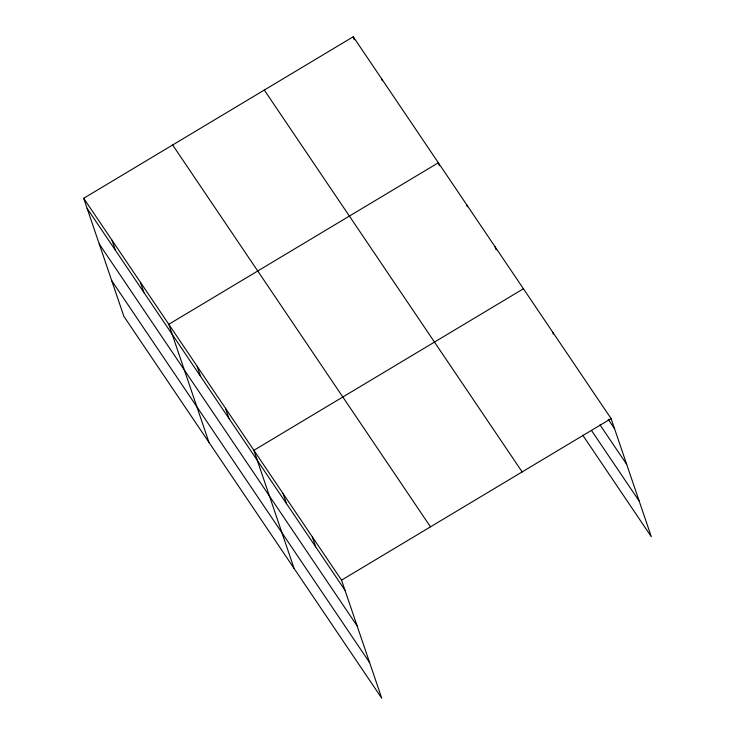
<?xml version="1.0" encoding="UTF-8"?>
<svg xmlns="http://www.w3.org/2000/svg" width="735" height="735" viewBox="0 0 735 735"><rect width="100%" height="100%" fill="white"/><g stroke="black" fill="none" stroke-linecap="round" stroke-linejoin="round"><path stroke-width="1.1" d="M83.689 198.285L341.545 580.145L381.75 698.25L123.893 316.39L83.689 198.285L353.25 36.75L611.107 418.61L651.311 536.715L582.699 435.102M523.43 288.772L253.878 450.316L294.083 568.421M341.545 580.145L611.107 418.61M608.185 419.299L614.543 428.707M599.99 424.839L626.679 464.345M591.528 430.508L639.174 501.068M264.297 90.056L522.153 471.916M172.642 144.979L430.499 526.839M87.125 208.391L344.981 590.242M99.262 244.029L357.118 625.889M111.766 280.752L369.613 662.612M552.656 332.055L553.345 334.076M495.068 246.776L496.097 249.799M466.707 204.771L467.396 206.783M439.374 165.798L438.345 162.766L168.784 324.3L208.988 442.406M381.612 78.755L382.301 80.776M353.25 36.75L354.279 39.782M312.32 536.872L315.756 546.969M283.094 493.589L286.54 503.695M225.507 408.311L228.952 418.408M197.145 366.306L200.581 376.403M140.422 282.295L143.858 292.392M112.051 240.29L115.496 250.396"/></g></svg>
